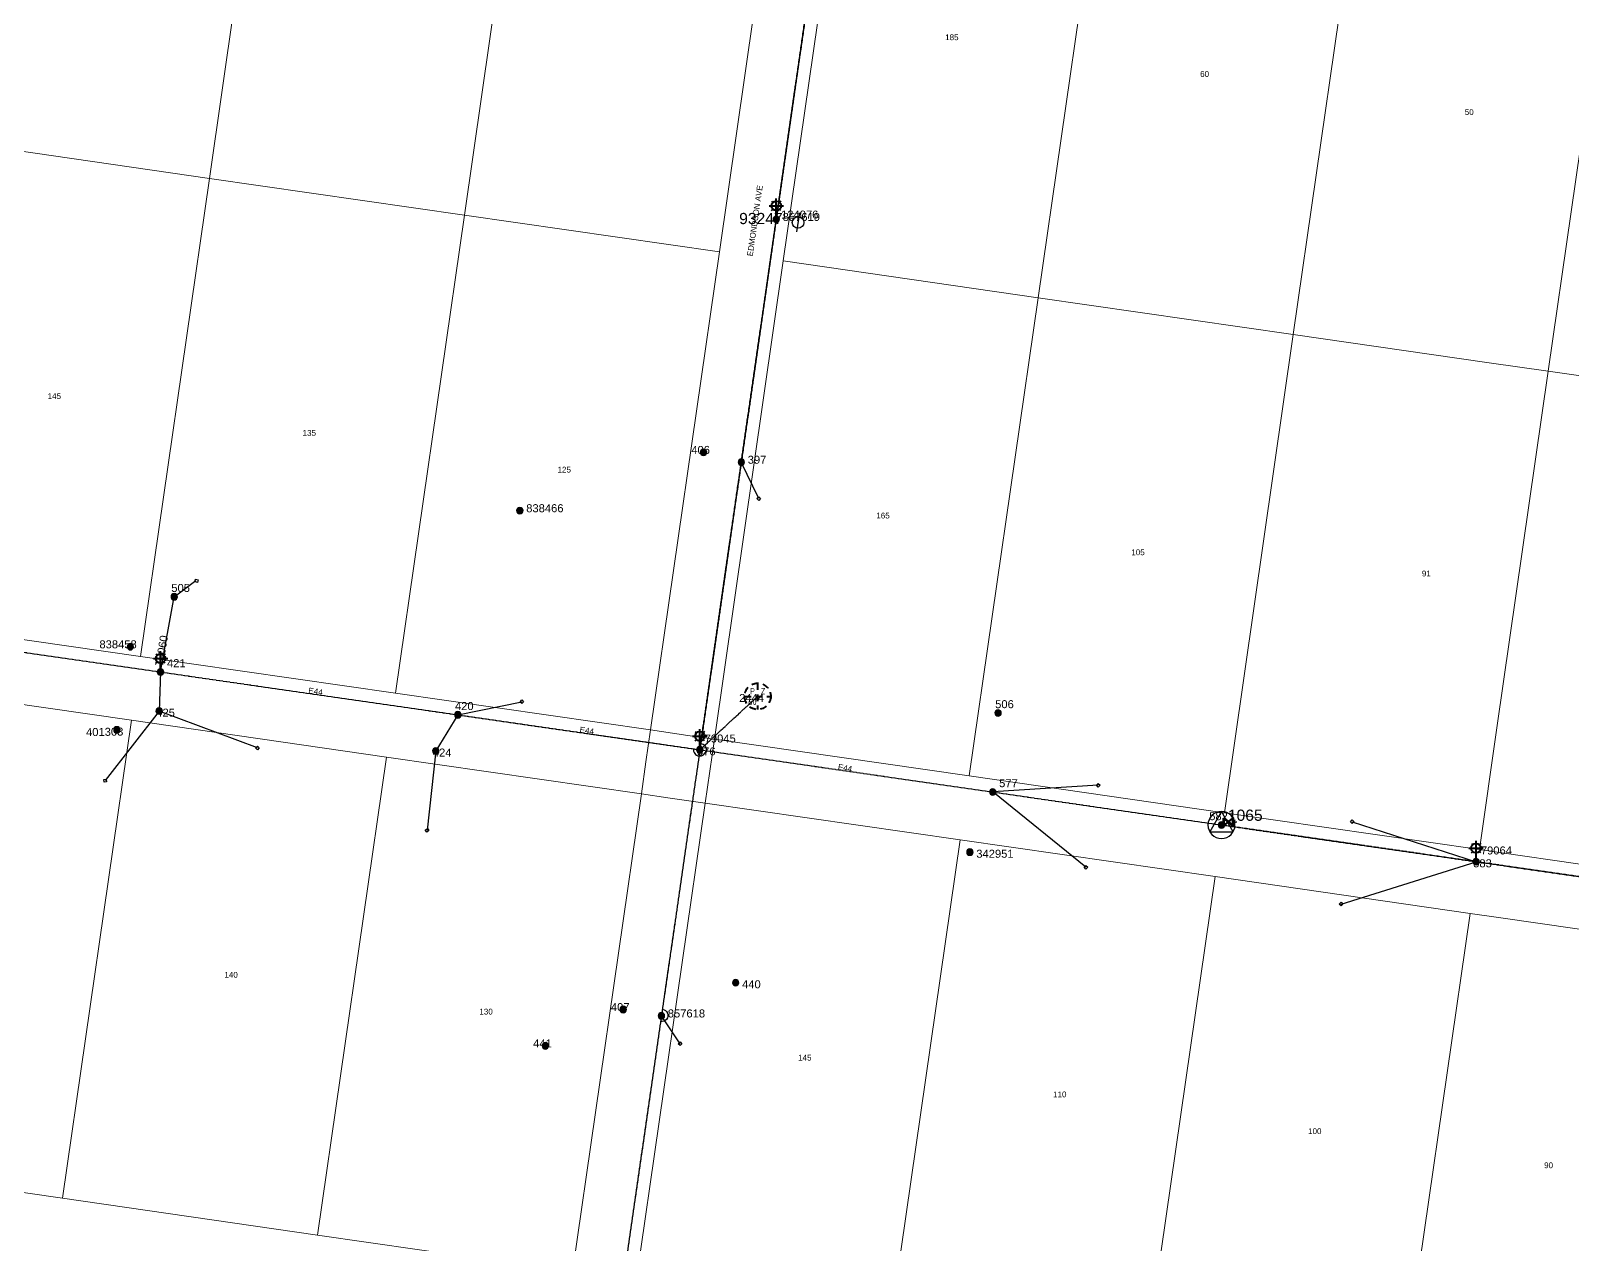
# Model space of a CAD drawing. Header units: metres. Extents: x 368 to 298975, y 411 to 6243625.
# Drawn here: x 297475.1 to 297956.7, y 6242317.9 to 6242696.9 of the extents above; entities that cross this region are included whole.
import ezdxf
from ezdxf.enums import TextEntityAlignment as Align

# ---------------------------------------------------------------- set-up
doc = ezdxf.new("R2010")
doc.units = ezdxf.units.M
doc.linetypes.add('Cable Exist OH', pattern=[1, 1, 0])
doc.linetypes.add('Dash', pattern=[5, 3, -2])
doc.layers.get('0').update_dxf_attribs({"color": 6})
doc.layers.add('Cadastre Land Parcels_SP_EXT', color=250, linetype='Continuous', lineweight=5)
doc.layers.add('Cadastre Roads_SP_EXT', color=250, linetype='Continuous', lineweight=5)
for name, color, linetype in [('Equip_LV_EXT', 7, 'Continuous'), ('Equip_SL_EXT', 7, 'Continuous'), ('Equip_SP_HV_EXT', 7, 'Continuous'), ('Equip_SP_SL_EXT', 7, 'Continuous'), ('Mains_HV_EXT', 7, 'Continuous'), ('Mains_LV_EXT', 7, 'Continuous'), ('Mains_SL_EXT', 7, 'Continuous'), ('Services_SP_EXT', 7, 'Continuous'), ('Sub_SP_TR_HV_LV_EXT', 7, 'Continuous'), ('SupportsOH_SP_TR_HV_LV_SL_EXT', 7, 'Continuous')]:
    doc.layers.add(name, color=color, linetype=linetype)
doc.styles.add('HVSW_LABEL', font='arial.ttf')
doc.styles.add('iecARIAL', font='arial.ttf', dxfattribs={"height": 2})
doc.styles.add('IESYMBOL1', font='isocp.shx')
doc.styles.add('POLE_LABEL', font='arial.ttf')
doc.styles.add('SLCP_LABEL', font='arial.ttf', dxfattribs={"height": 3.5})
doc.styles.get("Standard").update_dxf_attribs({"font": 'arial.ttf'})

# ---------------------------------------------------------------- blocks, each defined once
blk = doc.blocks.new('SUB_POLE_EXT')
blk.add_wipeout([(0, 4.22), (0.42, 4.2), (0.83, 4.14), (1.21, 4.05), (1.62, 3.9), (1.99, 3.72), (2.35, 3.51), (2.68, 3.26), (2.99, 2.99), (3.28, 2.66), (3.52, 2.34), (3.76, 1.92), (3.9, 1.62), (4.04, 1.23), (4.18, 0.63), (4.22, 0), (4.18, -0.61), (4.06, -1.15), (3.9, -1.62), (3.58, -2.24), (3.22, -2.73), (2.97, -3.01), (2.68, -3.26), (2.36, -3.5), (2, -3.72), (1.64, -3.89), (1.25, -4.03), (0.82, -4.14), (0.42, -4.2), (0, -4.22), (-0.41, -4.2), (-0.8, -4.15), (-1.21, -4.05), (-1.62, -3.9), (-1.99, -3.73), (-2.35, -3.51), (-2.68, -3.26), (-2.96, -3.02), (-3.23, -2.72), (-3.51, -2.35), (-3.71, -2.01), (-3.91, -1.6), (-4.05, -1.21), (-4.16, -0.76), (-4.22, -0.14), (-4.21, 0.39), (-4.14, 0.83), (-4.03, 1.27), (-3.9, 1.63), (-3.71, 2.02), (-3.5, 2.37), (-3.28, 2.67), (-2.99, 2.99), (-2.68, 3.27), (-2.33, 3.52), (-1.98, 3.73), (-1.63, 3.9), (-1.2, 4.05), (-0.78, 4.15), (-0.4, 4.21)])
blk.add_line((2.16, 0.48), (2.16, 0.48, 0))
blk.add_lwpolyline([(-4.22, 0, 1), (4.22, 0, 1)], format="xyb", close=True)
blk.add_lwpolyline([(2.14, 0.52), (0, 4.22), (-3.66, -2.11), (3.66, -2.11)], close=True)
for tag, height, flags, p in [('STREET_CODE', 0.2, 9, (1.5, 0)), ('ASSET_NUM', 3.5, 8, (2, 2)), ('CONSTRUCTED_VOLTAGE', 0.2, 9, (1.5, -0.2)), ('OPERATING_VOLTAGE', 0.2, 9, (1.5, -0.6)), ('OPERATED_BY', 0.2, 9, (1.5, -0.8)), ('ORIENTATION', 0.2, 9, (1.5, -1.2)), ('OWNED_BY', 0.2, 9, (1.5, -1.4)), ('SECONDARY_VOLTAGE', 0.2, 9, (1.5, -1.6)), ('STATE', 0.2, 9, (1.5, -1.8)), ('SUBSTATION_TYPE', 0.2, 9, (1.5, -2)), ('STREETNAME', 0.2, 9, (1.5, -2.8)), ('SUBURB', 0.2, 9, (1.5, -3)), ('Z', 0.2, 1, (1.5, -3.4)), ('NO_PHASES', 0.2, 9, (1.5, -0.4)), ('MAINTAINED_BY', 0.2, 9, (1.5, -1)), ('USAGE', 0.2, 9, (1.5, -2.2)), ('LEGEND', 0.2, 9, (1.5, -2.4)), ('LOCATION', 0.2, 9, (1.5, -2.6)), ('NOTES', 0.2, 9, (1.5, -3.2))]:
    blk.add_attdef(tag, text='', height=height, dxfattribs=dict(flags=flags)).set_placement(p, align=Align.MIDDLE_LEFT)
blk = doc.blocks.new('LV_OH_LINKS_DISTFUSE_EXT')
for p, q in [((0, 0), (0.96, 0)), ((3.84, 0), (4.8, 0))]:
    blk.add_line(p, q)
blk.add_lwpolyline([(3.84, -1.2), (3.84, 1.2), (0.96, -1.2), (0.96, 1.2)], close=True)
at = {"flags": 9}
for tag, p in [('ACTUAL_STATUS', (0, 0)), ('CONSTRUCTED_VOLTAGE', (0, -0.2)), ('OPERATING_VOLTAGE', (0, -0.6)), ('ORIENTATION', (0, -0.8)), ('OWNED_BY', (0, -1)), ('STATE', (0, -1.2)), ('SWITCH_TYPE', (0, -1.4)), ('NO_PHASES', (0, -0.4)), ('USAGE', (0, -1.6)), ('NOTES', (0, -1.8))]:
    blk.add_attdef(tag, text='', height=0.2, dxfattribs=at).set_placement(p, align=Align.MIDDLE_LEFT)
at = {"flags": 1}
blk.add_attdef('Z', (0, 0), '', height=0.2, dxfattribs=at)
blk = doc.blocks.new('SL_LANTERN_EXT')
at = {"lineweight": 40}
for p, q in [((-1.46, 5.68), (-1.06, 5.28)), ((0, 1.97), (0, 6.47)), ((1.46, 5.68), (1.06, 5.28)), ((-2.25, 4.22), (2.25, 4.22)), ((-1.46, 2.76), (-1.06, 3.16)), ((0, 0), (0, 2.72)), ((1.46, 2.76), (1.06, 3.16))]:
    blk.add_line(p, q, dxfattribs=at)
blk.add_circle((0, 4.22), 1.5, dxfattribs=at)
at = {"style": 'iecARIAL', "flags": 8}
blk.add_attdef('ASSET_NUM', (1.5, 1.5), '', height=2.5, dxfattribs=at)
for tag, p, height, flags in [('OPERATING_VOLTAGE', (0.98, -1.65), 0.2, 9), ('ORIENTATION', (0.98, -1.85), 0.2, 9), ('OWNED_BY', (0.98, -2.05), 0.2, 9), ('STATE', (0.98, -2.25), 0.2, 9), ('CONSTRUCTED_VOLTAGE', (0.98, -0.65), 0.2, 9), ('CONTROL_TYPE', (0.98, -0.85), 0.2, 9), ('LANTERN_PURPOSE', (0.98, -1.05), 0.2, 9), ('LANTERN_TYPE', (0.98, -1.25), 0.2, 9), ('NO_PHASES', (0.98, -1.45), 0.2, 9), ('USAGE', (0.98, -2.45), 0.2, 9), ('CEXIST', (0.98, -2.65), 0.2, 9), ('CNEW', (0.98, -2.85), 0.2, 9), ('CNUMBER', (0.98, -3.05), 0.2, 9), ('CREMOVE', (0.98, -3.25), 0.2, 9), ('CREPLACE', (0.98, -3.45), 0.2, 9), ('LKINGHEIGHT', (0.98, -3.65), 0.2, 9), ('LBRACKET', (0.98, -3.85), 0.2, 9), ('LBRACKETVOCAB', (0.98, -4.05), 0.2, 9), ('LCATEGORY', (0.98, -4.25), 0.2, 9), ('LCHARGE1', (0.98, -4.45), 0.2, 9), ('LCHARGE1PERCENT', (0.98, -4.65), 0.2, 9), ('LCHARGE2', (0.98, -4.85), 0.2, 9), ('LNUMBER', (2.18, -3.25), 2.5, 8), ('STREETNAME', (0.98, -9.25), 0.2, 9), ('SUBURB', (0.98, -9.45), 0.2, 1), ('LCHARGE2PERCENT', (0.98, -5.05), 0.2, 9), ('LCHARGE3', (0.98, -5.25), 0.2, 9), ('LCHARGE3PERCENT', (0.98, -5.45), 0.2, 9), ('LEXIST', (0.98, -5.65), 0.2, 9), ('LLAMP', (0.98, -5.85), 0.2, 9), ('LLAMPVOCAB', (0.98, -6.05), 0.2, 9), ('LMAST', (0.98, -6.25), 0.2, 9), ('LMASTVOCAB', (0.98, -6.45), 0.2, 9), ('LNEW', (0.98, -6.65), 0.2, 9), ('LANTNUMBER', (0.98, -6.85), 0.2, 9), ('LOUTREACH', (0.98, -7.25), 0.2, 9), ('LOUTREACHVOCAB', (0.98, -7.45), 0.2, 9), ('LRATECODE', (0.98, -7.65), 0.2, 9), ('LREMOVE', (0.98, -7.85), 0.2, 9), ('LREPLACE', (0.98, -8.05), 0.2, 9), ('LTYPE', (0.98, -8.25), 0.2, 9), ('LTYPEVOCAB', (0.98, -8.45), 0.2, 9), ('LEGEND', (0.98, -8.65), 0.2, 9), ('LOCATION', (0.98, -8.85), 0.2, 9), ('NOTES', (0.98, -9.05), 0.2, 9)]:
    blk.add_attdef(tag, p, '', height=height, dxfattribs=dict(flags=flags))
blk = doc.blocks.new('CCP_EXT')
blk.add_wipeout([(0, 0.57), (0.57, 0), (0, -0.57), (-0.57, 0)])
blk.add_lwpolyline([(-0.57, 0), (0, 0.57), (0.57, 0), (0, -0.57), (-0.57, 0)])
at = {"flags": 1}
blk.add_attdef('Z', (0, 0), '', height=0.2, dxfattribs=at)
at = {"flags": 9}
for tag, p in [('CCP_TYPE', (0, 0)), ('CONSTRUCTED_VOLTAGE', (0, -0.2)), ('OPERATING_VOLTAGE', (0, -0.6)), ('ORIENTATION', (0, -0.8)), ('OWNED_BY', (0, -1)), ('STATE', (0, -1.8)), ('NO_PHASES', (0, -0.4)), ('USAGE', (0, -1.2)), ('LEGEND', (0, -1.4)), ('LIFE_SUPPORT', (0, -1.6)), ('NOTES', (0, -2))]:
    blk.add_attdef(tag, text='', height=0.2, dxfattribs=at).set_placement(p, align=Align.MIDDLE_LEFT)
blk = doc.blocks.new('POLE_EXT')
blk.add_hatch(color=256).paths.add_polyline_path([(-1, 0, 1), (1, 0, 1)])
blk.add_lwpolyline([(-1, 0, 1), (1, 0, 1)], format="xyb", close=True)
for tag, height, flags, p in [('pNumber', 2.5, 8, (-17.84, 2.07)), ('OWNED_BY', 0.2, 9, (1.35, -0.4)), ('SPECIAL_USE', 0.2, 9, (1.35, -0.8)), ('STATE', 0.2, 9, (1.35, -1)), ('cLV', 0.2, 9, (1.35, -1.4)), ('hDepth', 0.2, 9, (1.35, -1.6)), ('hDia', 0.2, 9, (1.35, -1.8)), ('cHV', 0.2, 9, (1.35, -2)), ('cLinedev', 0.2, 9, (1.35, -3.4)), ('pExisting', 0.2, 9, (1.35, -3.8)), ('pFooting', 0.2, 9, (1.35, -4.4)), ('pNew', 0.2, 9, (1.35, -4.6)), ('PARENT', 0.2, 9, (1.35, -0.6)), ('USAGE', 0.2, 9, (1.35, -1.2)), ('LBRACKET', 0.2, 9, (1.35, -2.2)), ('LExisting', 0.2, 9, (1.35, -2.4)), ('LANTNUMBER', 0.2, 9, (1.35, -2.6)), ('LOther', 0.2, 9, (1.35, -2.8)), ('LRemove', 0.2, 9, (1.35, -3)), ('LEGEND', 0.2, 9, (1.35, -3.2)), ('LOCATION', 0.2, 9, (1.35, -3.6)), ('PFNUMBER', 0.2, 9, (1.35, -4)), ('NEWPFNUMBER', 0.2, 9, (1.35, -4.2)), ('pRelocate', 0.2, 9, (1.35, -5)), ('pRemove', 0.2, 9, (1.35, -5.2)), ('pReplace', 0.2, 9, (1.35, -5.4)), ('pStay', 0.2, 9, (1.35, -5.6)), ('pType', 0.2, 9, (1.35, -5.8)), ('cspan', 0.2, 9, (1.35, -6)), ('STREETNAME', 0.2, 9, (1.35, -6.2)), ('SUBURB', 0.2, 9, (1.35, -6.4)), ('OPERATED_BY', 0.2, 9, (1.36, -7.01)), ('NOTES', 0.2, 9, (1.35, -6.6)), ('MAINTAINED_BY', 0.2, 9, (1.36, -6.81))]:
    blk.add_attdef(tag, text='', height=height, dxfattribs=dict(flags=flags)).set_placement(p, align=Align.MIDDLE_LEFT)
at = {"style": 'POLE_LABEL'}
for tag, height, flags, p in [('STRUCTURE_PLANT_NUMBER', 0.2, 9, (1.35, 0.03)), ('ASSET_NUM', 2.5, 8, (2, 2)), ('STREET_CODE', 0.2, 9, (1.35, -0.2))]:
    blk.add_attdef(tag, text='', height=height, dxfattribs=dict(at, flags=flags)).set_placement(p, align=Align.MIDDLE_LEFT)
at = {"flags": 1}
blk.add_attdef('Z', (1.35, -7.33), '', height=0.2, dxfattribs=at)
blk = doc.blocks.new('HV_ABS_CLOSED_EXT')
blk.add_line((-3, 6.87), (3, 6.87))
blk.add_circle((0, 6.87), 1.8)
at = {"flags": 1}
blk.add_attdef('Z', (0, 0), '', height=0.2, dxfattribs=at)
at = {"style": 'HVSW_LABEL'}
for tag, height, flags, p in [('ASSET_NUM', 3.5, 8, (2, 2)), ('STREET_CODE', 0.2, 9, (0, -0.2))]:
    blk.add_attdef(tag, text='', height=height, dxfattribs=dict(at, flags=flags)).set_placement(p, align=Align.MIDDLE_LEFT)
at = {"flags": 9}
for tag, p in [('ACTUAL_STATUS', (0, -0.4)), ('CONSTRUCTED_VOLTAGE', (0, -0.6)), ('OPERATING_VOLTAGE', (0, -1)), ('ORIENTATION', (0, -1.2)), ('OWNED_BY', (0, -1.4)), ('STATE', (0, -1.6)), ('SWITCH_TYPE', (0, -1.8)), ('STREETNAME', (0, -2.6)), ('SUBURB', (0, -2.8)), ('NO_PHASES', (0, -0.8)), ('USAGE', (0, -2)), ('LEGEND', (0, -2.2)), ('LOCATION', (0, -2.4)), ('NOTES', (0, -3))]:
    blk.add_attdef(tag, text='', height=0.2, dxfattribs=at).set_placement(p, align=Align.MIDDLE_LEFT)
blk = doc.blocks.new('SLCP_ZELL_EXT')
blk.add_wipeout([(-0.24, 7.5), (-0.71, 7.47), (-1.17, 7.41), (-1.64, 7.32), (-2.09, 7.21), (-2.54, 7.06), (-2.98, 6.89), (-3.41, 6.69), (-3.82, 6.46), (-4.22, 6.21), (-4.6, 5.93), (-4.96, 5.63), (-5.31, 5.31), (-5.63, 4.96), (-5.93, 4.6), (-6.21, 4.22), (-6.46, 3.82), (-6.69, 3.41), (-6.89, 2.98), (-7.06, 2.54), (-7.21, 2.09), (-7.32, 1.64), (-7.41, 1.17), (-7.47, 0.71), (-7.5, 0.24), (-7.5, -0.24), (-7.47, -0.71), (-7.41, -1.17), (-7.32, -1.64), (-7.21, -2.09), (-7.06, -2.54), (-6.89, -2.98), (-6.69, -3.41), (-6.46, -3.82), (-6.21, -4.22), (-5.93, -4.6), (-5.63, -4.96), (-5.31, -5.31), (-4.96, -5.63), (-4.6, -5.93), (-4.22, -6.21), (-3.82, -6.46), (-3.41, -6.69), (-2.98, -6.89), (-2.54, -7.06), (-2.09, -7.21), (-1.64, -7.32), (-1.17, -7.41), (-0.71, -7.47), (-0.24, -7.5), (0.24, -7.5), (0.71, -7.47), (1.17, -7.41), (1.64, -7.32), (2.09, -7.21), (2.54, -7.06), (2.98, -6.89), (3.41, -6.69), (3.82, -6.46), (4.22, -6.21), (4.6, -5.93), (4.96, -5.63), (5.31, -5.31), (5.63, -4.96), (5.93, -4.6), (6.21, -4.22), (6.46, -3.82), (6.69, -3.41), (6.89, -2.98), (7.06, -2.54), (7.21, -2.09), (7.32, -1.64), (7.41, -1.17), (7.47, -0.71), (7.5, -0.24), (7.5, 0.24), (7.47, 0.71), (7.41, 1.17), (7.32, 1.64), (7.21, 2.09), (7.06, 2.54), (6.89, 2.98), (6.69, 3.41), (6.46, 3.82), (6.21, 4.22), (5.93, 4.6), (5.63, 4.96), (5.31, 5.31), (4.96, 5.63), (4.6, 5.93), (4.22, 6.21), (3.82, 6.46), (3.41, 6.69), (2.98, 6.89), (2.54, 7.06), (2.09, 7.21), (1.64, 7.32), (1.17, 7.41), (0.71, 7.47), (0.24, 7.5)])
at = {"linetype": 'Dash', "lineweight": 40, "ltscale": 0.7}
for p, q in [((-4.11, 0), (4.11, 0)), ((0, 4.11), (0, -4.11))]:
    blk.add_line(p, q, dxfattribs=at)
blk.add_circle((0, 0), 4.11, dxfattribs=at)
at = {"lineweight": 40, "style": 'IESYMBOL1'}
for s, p in [('P', (-1.6, 0)), ('Z', (1.7, 0)), ('60', (-1.61, -3.31))]:
    blk.add_text(s, height=2, dxfattribs=at).set_placement(p, align=Align.BOTTOM_CENTER)
at = {"flags": 1}
blk.add_attdef('Z', (0, 0), '', height=0.2, dxfattribs=at)
at = {"style": 'SLCP_LABEL'}
for tag, height, flags, p in [('ASSET_NUM', 2.5, 8, (2, 2)), ('STREET_CODE', 0.2, 9, (0, -0.2))]:
    blk.add_attdef(tag, text='', height=height, dxfattribs=dict(at, flags=flags)).set_placement(p, align=Align.MIDDLE_LEFT)
at = {"flags": 9}
for tag, p in [('CONSTRUCTED_VOLTAGE', (0, -0.4)), ('CONTROL_TYPE', (0, -0.6)), ('OPERATING_VOLTAGE', (0, -1)), ('ORIENTATION', (0, -1.2)), ('OWNED_BY', (0, -1.4)), ('STATE', (0, -2)), ('NO_PHASES', (0, -0.8)), ('USAGE', (0, -1.6)), ('LOCATION', (0, -1.8)), ('NOTES', (0, -2.2))]:
    blk.add_attdef(tag, text='', height=0.2, dxfattribs=at).set_placement(p, align=Align.MIDDLE_LEFT)

msp = doc.modelspace()

# ---------------------------------------------------------------- linework, layer by layer
at = {"layer": 'Cadastre Land Parcels_SP_EXT', "linetype": 'Continuous'}
for points in [[(297552.41, 6242800.11), (297472.78, 6242811.57), (297469.04, 6242785.58), (297451.32, 6242662.25), (297530.96, 6242650.77), (297550.58, 6242787.32), (297552.41, 6242800.11)], [(297629.6, 6242789.01), (297552.41, 6242800.11), (297550.58, 6242787.32), (297530.96, 6242650.77), (297610.63, 6242639.3), (297632.1, 6242788.65), (297629.6, 6242789.01)], [(297711.74, 6242777.23), (297632.1, 6242788.65), (297610.63, 6242639.3), (297690.29, 6242627.82), (297711.74, 6242777.23)], [(297811.37, 6242762.9), (297731.71, 6242774.36), (297710.2, 6242624.98), (297789.87, 6242613.5), (297811.37, 6242762.9)], [(297891.05, 6242751.43), (297811.37, 6242762.9), (297789.87, 6242613.5), (297869.55, 6242602.02), (297891.05, 6242751.43)], [(297927.48, 6242746.19), (297891.05, 6242751.43), (297869.55, 6242602.02), (297930.74, 6242593.2), (297949.23, 6242590.54), (297970.74, 6242739.96), (297927.48, 6242746.19)], [(298050.44, 6242728.49), (297970.74, 6242739.96), (297949.23, 6242590.54), (298028.92, 6242579.06), (298050.44, 6242728.49)], [(297530.96, 6242650.77), (297451.32, 6242662.25), (297429.8, 6242512.93), (297509.43, 6242501.44), (297530.96, 6242650.77)], [(297610.63, 6242639.3), (297530.96, 6242650.77), (297509.43, 6242501.44), (297589.08, 6242489.96), (297610.63, 6242639.3)], [(297690.29, 6242627.82), (297610.63, 6242639.3), (297589.08, 6242489.96), (297668.77, 6242478.49), (297690.29, 6242627.82)], [(297789.87, 6242613.5), (297710.2, 6242624.98), (297688.69, 6242475.6), (297768.35, 6242464.11), (297789.87, 6242613.5)], [(298028.92, 6242579.06), (297949.23, 6242590.54), (297933.17, 6242479.11), (297927.7, 6242441.13), (297934, 6242440.22), (298007.38, 6242429.63), (298028.92, 6242579.06)], [(297506.57, 6242481.51), (297426.93, 6242493.01), (297416.18, 6242418.36), (297405.42, 6242343.69), (297485.03, 6242332.19), (297506.57, 6242481.51)], [(297586.22, 6242470.01), (297506.57, 6242481.51), (297485.03, 6242332.19), (297564.68, 6242320.69), (297586.22, 6242470.01)], [(297665.88, 6242458.52), (297586.22, 6242470.01), (297564.68, 6242320.69), (297644.34, 6242309.18), (297665.88, 6242458.52)], [(297765.46, 6242444.19), (297685.79, 6242455.63), (297664.24, 6242306.29), (297743.9, 6242294.79), (297765.46, 6242444.19)], [(297924.8, 6242421.2), (297845.13, 6242432.7), (297823.57, 6242283.31), (297903.24, 6242271.8), (297924.8, 6242421.2)], [(297934.44, 6242419.81), (297924.8, 6242421.2), (297903.24, 6242271.8), (297937.7, 6242266.82), (297982.92, 6242260.29), (298004.49, 6242409.7), (297934.44, 6242419.81)], [(297644.34, 6242309.18), (297564.68, 6242320.69), (297485.03, 6242332.19), (297405.42, 6242343.69), (297361.35, 6242350.05), (297350.57, 6242275.4), (297634.48, 6242241.3), (297644.34, 6242309.18)]]:
    msp.add_lwpolyline(points, close=True, dxfattribs=at)
at = {"layer": 'Mains_HV_EXT', "linetype": 'Cable Exist OH'}
for points in [[(297719.09, 6242714.79), (297708.03, 6242637.98)], [(297684.16, 6242472.3), (297672.16, 6242389.23)], [(297672.16, 6242389.23), (297659.76, 6242303.34)]]:
    msp.add_lwpolyline(points, dxfattribs=at)
at = {"layer": 'Mains_HV_EXT', "linetype": 'Continuous'}
for points in [[(297684.44, 6242474.29, -0.419009), (297686.11, 6242472.02)], [(297672.45, 6242391.23, -1.037074), (297671.89, 6242387.39)]]:
    msp.add_lwpolyline(points, format="xyb", dxfattribs=at)
at = {"layer": 'Mains_LV_EXT', "linetype": 'Cable Exist OH'}
for points in [[(297708.03, 6242637.98), (297719.09, 6242714.79)], [(297697.11, 6242562.13), (297708.03, 6242637.98)], [(297425, 6242509.67), (297515.63, 6242496.61)], [(297515.67, 6242496.59), (297608.61, 6242483.2)], [(297608.61, 6242483.2), (297608.79, 6242483.17), (297684.16, 6242472.3)], [(297684.16, 6242472.3), (297672.14, 6242389.18)], [(297684.16, 6242472.3), (297775.66, 6242459.11)], [(297994.77, 6242427.5), (297926.67, 6242437.33)], [(297672.14, 6242389.18), (297659.76, 6242303.34)]]:
    msp.add_lwpolyline(points, dxfattribs=at)
at = {"layer": 'Mains_LV_EXT', "linetype": 'Continuous'}
for points in [[(297682.17, 6242472.59, 0.422725), (297683.86, 6242470.35)], [(297683.88, 6242470.35, 0.390727), (297686.14, 6242472.01)]]:
    msp.add_lwpolyline(points, format="xyb", dxfattribs=at)
at = {"layer": 'Mains_SL_EXT', "linetype": 'Cable Exist OH'}
msp.add_lwpolyline([(297327.07, 6242523.8), (297425, 6242509.67), (297515.67, 6242496.59)], dxfattribs=at)
at = {"layer": 'Services_SP_EXT'}
msp.add_lwpolyline([(297515.67, 6242496.59), (297515.24, 6242484.39)], dxfattribs=at)

# ---------------------------------------------------------------- block references
at = {"layer": 'Equip_SP_HV_EXT'}
ref = msp.add_blockref('HV_ABS_CLOSED_EXT', (297708.03, 6242637.98), dxfattribs=dict(at, rotation=261.8071160150184))
ref.add_attrib('ASSET_NUM', '93247', dxfattribs={"layer": '0', "height": 3.5, "style": 'HVSW_LABEL'}).set_placement((297710.03, 6242638.23), align=Align.MIDDLE_RIGHT)
at = {"layer": 'Equip_SP_SL_EXT'}
ref = msp.add_blockref('SL_LANTERN_EXT', (297708.03, 6242637.98), dxfattribs=at)
ref.add_attrib('ASSET_NUM', '124076', dxfattribs={"layer": '0', "height": 2.5, "rotation": 359.8776, "style": 'iecARIAL'}).set_placement((297709.53, 6242639.48), align=Align.MIDDLE_LEFT)
ref = msp.add_blockref('SL_LANTERN_EXT', (297515.67, 6242496.59), dxfattribs=at)
ref.add_attrib('ASSET_NUM', '79060', dxfattribs={"layer": '0', "height": 2.5, "rotation": 80.7145, "style": 'iecARIAL'}).set_placement((297517.17, 6242498.09), align=Align.BOTTOM_LEFT)
ref = msp.add_blockref('SL_LANTERN_EXT', (297684.16, 6242472.3), dxfattribs=at)
ref.add_attrib('ASSET_NUM', '79045', dxfattribs={"layer": '0', "height": 2.5, "rotation": 0.0642, "style": 'iecARIAL'}).set_placement((297685.66, 6242473.8), align=Align.BOTTOM_LEFT)
ref = msp.add_blockref('SL_LANTERN_EXT', (297926.67, 6242437.33), dxfattribs=at)
ref.add_attrib('ASSET_NUM', '79064', dxfattribs={"layer": '0', "height": 2.5, "rotation": 0.098, "style": 'iecARIAL'}).set_placement((297928.17, 6242438.83), align=Align.BOTTOM_LEFT)
at = {"layer": 'Sub_SP_TR_HV_LV_EXT'}
ref = msp.add_blockref('SUB_POLE_EXT', (297847.12, 6242448.8), dxfattribs=at)
ref.add_attrib('ASSET_NUM', '1065', dxfattribs={"layer": '0', "height": 3.5}).set_placement((297849.12, 6242449.05), align=Align.BOTTOM_LEFT)
at = {"layer": 'SupportsOH_SP_TR_HV_LV_SL_EXT'}
ref = msp.add_blockref('POLE_EXT', (297708.03, 6242637.98), dxfattribs=at)
ref.add_attrib('ASSET_NUM', '857619', dxfattribs={"layer": '0', "height": 2.5, "style": 'POLE_LABEL'}).set_placement((297710.03, 6242638.73), align=Align.MIDDLE_LEFT)
ref = msp.add_blockref('POLE_EXT', (297685.31, 6242565.2), dxfattribs=at)
ref.add_attrib('ASSET_NUM', '406', dxfattribs={"layer": '0', "height": 2.5, "style": 'POLE_LABEL'}).set_placement((297687.31, 6242565.95), align=Align.MIDDLE_RIGHT)
ref = msp.add_blockref('POLE_EXT', (297697.11, 6242562.13), dxfattribs=at)
ref.add_attrib('ASSET_NUM', '397', dxfattribs={"layer": '0', "height": 2.5, "style": 'POLE_LABEL'}).set_placement((297699.11, 6242562.88), align=Align.MIDDLE_LEFT)
ref = msp.add_blockref('POLE_EXT', (297627.91, 6242546.99), dxfattribs=at)
ref.add_attrib('ASSET_NUM', '838466', dxfattribs={"layer": '0', "height": 2.5, "style": 'POLE_LABEL'}).set_placement((297629.91, 6242547.74), align=Align.MIDDLE_LEFT)
ref = msp.add_blockref('POLE_EXT', (297506.22, 6242504.48), dxfattribs=at)
ref.add_attrib('ASSET_NUM', '838458', dxfattribs={"layer": '0', "height": 2.5, "style": 'POLE_LABEL'}).set_placement((297508.22, 6242505.23), align=Align.MIDDLE_RIGHT)
ref = msp.add_blockref('POLE_EXT', (297515.67, 6242496.59), dxfattribs=at)
ref.add_attrib('ASSET_NUM', '421', dxfattribs={"layer": '0', "height": 2.5, "style": 'POLE_LABEL'}).set_placement((297517.67, 6242497.34), align=Align.BOTTOM_LEFT)
ref = msp.add_blockref('POLE_EXT', (297608.56, 6242483.2), dxfattribs=at)
ref.add_attrib('ASSET_NUM', '420', dxfattribs={"layer": '0', "height": 2.5, "style": 'POLE_LABEL'}).set_placement((297610.56, 6242483.95), align=Align.BOTTOM_CENTER)
ref = msp.add_blockref('POLE_EXT', (297777.33, 6242483.78), dxfattribs=at)
ref.add_attrib('ASSET_NUM', '506', dxfattribs={"layer": '0', "height": 2.5, "style": 'POLE_LABEL'}).set_placement((297779.33, 6242484.53), align=Align.BOTTOM_CENTER)
ref = msp.add_blockref('POLE_EXT', (297515.24, 6242484.39), dxfattribs=at)
ref.add_attrib('ASSET_NUM', '425', dxfattribs={"layer": '0', "height": 2.5, "style": 'POLE_LABEL'}).set_placement((297517.24, 6242485.14), align=Align.TOP_CENTER)
ref = msp.add_blockref('POLE_EXT', (297502.02, 6242478.49), dxfattribs=at)
ref.add_attrib('ASSET_NUM', '401303', dxfattribs={"layer": '0', "height": 2.5, "rotation": 1, "style": 'POLE_LABEL'}).set_placement((297504.02, 6242479.24), align=Align.TOP_RIGHT)
ref = msp.add_blockref('POLE_EXT', (297601.65, 6242471.92), dxfattribs=at)
ref.add_attrib('ASSET_NUM', '424', dxfattribs={"layer": '0', "height": 2.5, "style": 'POLE_LABEL'}).set_placement((297603.65, 6242472.67), align=Align.TOP_CENTER)
ref = msp.add_blockref('POLE_EXT', (297684.16, 6242472.3), dxfattribs=at)
ref.add_attrib('ASSET_NUM', '576', dxfattribs={"layer": '0', "height": 2.5, "style": 'POLE_LABEL'}).set_placement((297686.16, 6242473.05), align=Align.TOP_CENTER)
ref = msp.add_blockref('POLE_EXT', (297775.66, 6242459.11), dxfattribs=at)
ref.add_attrib('ASSET_NUM', '577', dxfattribs={"layer": '0', "height": 2.5, "style": 'POLE_LABEL'}).set_placement((297777.66, 6242459.86), align=Align.BOTTOM_LEFT)
ref = msp.add_blockref('POLE_EXT', (297768.52, 6242440.32), dxfattribs=at)
ref.add_attrib('ASSET_NUM', '342951', dxfattribs={"layer": '0', "height": 2.5, "style": 'POLE_LABEL'}).set_placement((297770.52, 6242441.07), align=Align.TOP_LEFT)
ref = msp.add_blockref('POLE_EXT', (297926.67, 6242437.33), dxfattribs=at)
ref.add_attrib('ASSET_NUM', '583', dxfattribs={"layer": '0', "height": 2.5, "style": 'POLE_LABEL'}).set_placement((297928.67, 6242438.08), align=Align.TOP_CENTER)
ref = msp.add_blockref('POLE_EXT', (297695.34, 6242399.54), dxfattribs=at)
ref.add_attrib('ASSET_NUM', '440', dxfattribs={"layer": '0', "height": 2.5, "style": 'POLE_LABEL'}).set_placement((297697.34, 6242400.29), align=Align.TOP_LEFT)
ref = msp.add_blockref('POLE_EXT', (297660.19, 6242391.16), dxfattribs=at)
ref.add_attrib('ASSET_NUM', '407', dxfattribs={"layer": '0', "height": 2.5, "style": 'POLE_LABEL'}).set_placement((297662.19, 6242391.91), align=Align.MIDDLE_RIGHT)
ref = msp.add_blockref('POLE_EXT', (297672.14, 6242389.18), dxfattribs=at)
ref.add_attrib('ASSET_NUM', '857618', dxfattribs={"layer": '0', "height": 2.5, "style": 'POLE_LABEL'}).set_placement((297674.14, 6242389.93), align=Align.MIDDLE_LEFT)
ref = msp.add_blockref('POLE_EXT', (297635.89, 6242379.82), dxfattribs=at)
ref.add_attrib('ASSET_NUM', '441', dxfattribs={"layer": '0', "height": 2.5, "style": 'POLE_LABEL'}).set_placement((297637.89, 6242380.57), align=Align.MIDDLE_RIGHT)

# ---------------------------------------------------------------- texts
at = {"layer": 'Cadastre Land Parcels_SP_EXT'}
for s, p in [('185', (297760.79, 6242693.94)), ('60', (297840.46, 6242682.46)), ('50', (297923.13, 6242670.56)), ('145', (297480.38, 6242581.85)), ('135', (297560.03, 6242570.37)), ('125', (297639.69, 6242558.89)), ('165', (297739.28, 6242544.55)), ('105', (297818.95, 6242533.07)), ('91', (297909.73, 6242526.44)), ('140', (297535.62, 6242401.1)), ('130', (297615.28, 6242389.6)), ('145', (297714.85, 6242375.23)), ('110', (297794.51, 6242363.75)), ('100', (297874.18, 6242352.25)), ('90', (297947.93, 6242341.6))]:
    msp.add_text(s, height=1.8, dxfattribs=at).set_placement(p)
at = {"layer": 'Cadastre Roads_SP_EXT'}
msp.add_text('EDMONDSON AVE', height=1.8, rotation=81.8108, dxfattribs=at).set_placement((297700.65, 6242626.35))
at = {"layer": 'Mains_LV_EXT'}
for rotation, p in [(351.7977, (297561.76, 6242489.95)), (351.7914, (297646.51, 6242477.73)), (350.6765, (297727.18, 6242466.1))]:
    msp.add_text('E44', height=1.8, rotation=rotation, dxfattribs=at).set_placement(p)

# ---------------------------------------------------------------- next in the draw order: linework, layer by layer
at = {"layer": 'Cadastre Land Parcels_SP_EXT', "linetype": 'Continuous'}
for points in [[(297869.55, 6242602.02), (297789.87, 6242613.5), (297768.35, 6242464.11), (297848.02, 6242452.62), (297869.55, 6242602.02)], [(297930.74, 6242593.2), (297869.55, 6242602.02), (297848.02, 6242452.62), (297927.7, 6242441.13), (297933.17, 6242479.11), (297949.23, 6242590.54), (297930.74, 6242593.2)], [(297845.13, 6242432.7), (297765.46, 6242444.19), (297743.9, 6242294.79), (297823.57, 6242283.31), (297845.13, 6242432.7)]]:
    msp.add_lwpolyline(points, close=True, dxfattribs=at)

# ---------------------------------------------------------------- next in the draw order: block references
at = {"layer": 'Equip_LV_EXT'}
for p in [(297846.71, 6242449.72), (297847.12, 6242449.8)]:
    msp.add_blockref('LV_OH_LINKS_DISTFUSE_EXT', p, dxfattribs=at)
at = {"layer": 'Services_SP_EXT'}
for p, rotation in [((297702.54, 6242550.75), 90.0000000000002), ((297526.9, 6242525.06), 212.170145930581), ((297628.54, 6242487.31), 90.0000000000002), ((297498.36, 6242462.66), 52.15089825769598), ((297598.95, 6242447.15), 82.8359910212384), ((297677.97, 6242380.47), 90.0000000000002)]:
    msp.add_blockref('CCP_EXT', p, dxfattribs=dict(at, rotation=rotation))
for p in [(297545.93, 6242472.89), (297884.51, 6242424.07)]:
    msp.add_blockref('CCP_EXT', p, dxfattribs=at)
at = {"layer": 'SupportsOH_SP_TR_HV_LV_SL_EXT'}
ref = msp.add_blockref('POLE_EXT', (297847.12, 6242448.8), dxfattribs=at)
ref.add_attrib('ASSET_NUM', '582', dxfattribs={"layer": '0', "height": 2.5, "style": 'POLE_LABEL'}).set_placement((297849.12, 6242449.55), align=Align.BOTTOM_RIGHT)

# ---------------------------------------------------------------- next in the draw order: linework, layer by layer
at = {"layer": 'Cadastre Roads_SP_EXT', "linetype": 'Continuous'}
for points in [[(297731.71, 6242774.36), (297723.39, 6242775.55), (297711.74, 6242777.23), (297690.29, 6242627.82), (297668.77, 6242478.49), (297680.39, 6242476.8), (297688.69, 6242475.6), (297710.2, 6242624.98), (297731.71, 6242774.36)], [(297190.92, 6242547.39), (297111.33, 6242558.87), (297112.06, 6242548), (297112.8, 6242537.12), (297117.5, 6242537.65), (297265.5, 6242516.29), (297426.93, 6242493.01), (297506.57, 6242481.51), (297586.22, 6242470.01), (297665.88, 6242458.52), (297667.33, 6242468.56), (297668.77, 6242478.49), (297589.08, 6242489.96), (297509.43, 6242501.44), (297429.8, 6242512.93), (297350.16, 6242524.41), (297270.54, 6242535.9), (297190.92, 6242547.39)], [(297685.79, 6242455.63), (297674.17, 6242457.32), (297665.88, 6242458.52), (297644.34, 6242309.18), (297634.48, 6242241.3), (297625.64, 6242179.77), (297622.76, 6242159.85), (297631.06, 6242158.64), (297642.69, 6242156.94), (297664.24, 6242306.29), (297685.79, 6242455.63)]]:
    msp.add_lwpolyline(points, close=True, dxfattribs=at)
at = {"layer": 'Mains_SL_EXT', "linetype": 'Cable Exist OH'}
msp.add_lwpolyline([(297515.67, 6242496.59), (297608.56, 6242483.2), (297684.16, 6242472.3)], dxfattribs=at)
at = {"layer": 'Services_SP_EXT'}
for points in [[(297702.54, 6242550.75), (297697.11, 6242562.13)], [(297515.65, 6242496.61), (297519.93, 6242520.09), (297526.7, 6242525.18)], [(297608.56, 6242483.2), (297628.54, 6242487.31)], [(297515.24, 6242484.39), (297498.36, 6242462.66)], [(297545.93, 6242472.89), (297515.24, 6242484.39)], [(297608.56, 6242483.2), (297601.65, 6242471.92), (297598.95, 6242447.15)], [(297884.51, 6242424.07), (297926.67, 6242437.33)], [(297677.97, 6242380.47), (297672.14, 6242389.18)]]:
    msp.add_lwpolyline(points, dxfattribs=at)

# ---------------------------------------------------------------- next in the draw order: block references
for p in [(297808.64, 6242461.23), (297887.99, 6242449.79), (297804.79, 6242435.58)]:
    msp.add_blockref('CCP_EXT', p, dxfattribs=at)
at = {"layer": 'SupportsOH_SP_TR_HV_LV_SL_EXT'}
ref = msp.add_blockref('POLE_EXT', (297519.93, 6242520.09), dxfattribs=at)
ref.add_attrib('ASSET_NUM', '505', dxfattribs={"layer": '0', "height": 2.5, "style": 'POLE_LABEL'}).set_placement((297521.93, 6242520.84), align=Align.BOTTOM_CENTER)

# ---------------------------------------------------------------- next in the draw order: linework, layer by layer
at = {"layer": 'Cadastre Roads_SP_EXT', "linetype": 'Continuous'}
msp.add_lwpolyline([(298007.38, 6242429.63), (297934, 6242440.22), (297927.7, 6242441.13), (297848.02, 6242452.62), (297768.35, 6242464.11), (297768.35, 6242464.11), (297688.69, 6242475.6), (297687.23, 6242465.56), (297685.79, 6242455.63), (297765.46, 6242444.19), (297845.13, 6242432.7), (297924.8, 6242421.2), (297934.44, 6242419.81), (298004.49, 6242409.7)], dxfattribs=at)
at = {"layer": 'Mains_HV_EXT', "linetype": 'Cable Exist OH'}
for points in [[(297684.16, 6242472.3), (297847.12, 6242448.8)], [(297847.12, 6242448.8), (298070.9, 6242416.52)]]:
    msp.add_lwpolyline(points, dxfattribs=at)
at = {"layer": 'Mains_LV_EXT', "linetype": 'Cable Exist OH'}
for points in [[(297775.66, 6242459.11), (297847.12, 6242448.8)], [(297926.67, 6242437.33), (297847.12, 6242448.8)]]:
    msp.add_lwpolyline(points, dxfattribs=at)
at = {"layer": 'Services_SP_EXT'}
for points in [[(297808.64, 6242461.23), (297775.66, 6242459.11)], [(297804.79, 6242435.58), (297775.66, 6242459.11)], [(297887.99, 6242449.79), (297926.67, 6242437.33)]]:
    msp.add_lwpolyline(points, dxfattribs=at)

# ---------------------------------------------------------------- next in the draw order: block references
at = {"layer": 'Equip_SL_EXT'}
ref = msp.add_blockref('SLCP_ZELL_EXT', (297702.2, 6242488.98), dxfattribs=at)
ref.add_attrib('ASSET_NUM', '2444', dxfattribs={"layer": '0', "height": 2.5, "style": 'SLCP_LABEL'}).set_placement((297704.2, 6242489.73), align=Align.TOP_RIGHT)

# ---------------------------------------------------------------- next in the draw order: linework, layer by layer
at = {"layer": 'Mains_HV_EXT', "linetype": 'Cable Exist OH'}
msp.add_lwpolyline([(297708.03, 6242637.98), (297697.11, 6242562.13), (297684.16, 6242472.3)], dxfattribs=at)
at = {"layer": 'Mains_LV_EXT', "linetype": 'Cable Exist OH'}
msp.add_lwpolyline([(297684.16, 6242472.3), (297697.11, 6242562.13)], dxfattribs=at)
at = {"layer": 'Mains_SL_EXT', "linetype": 'Cable Exist OH'}
msp.add_lwpolyline([(297684.16, 6242472.3), (297702.2, 6242488.98)], dxfattribs=at)

doc.saveas('drawing.dxf')
